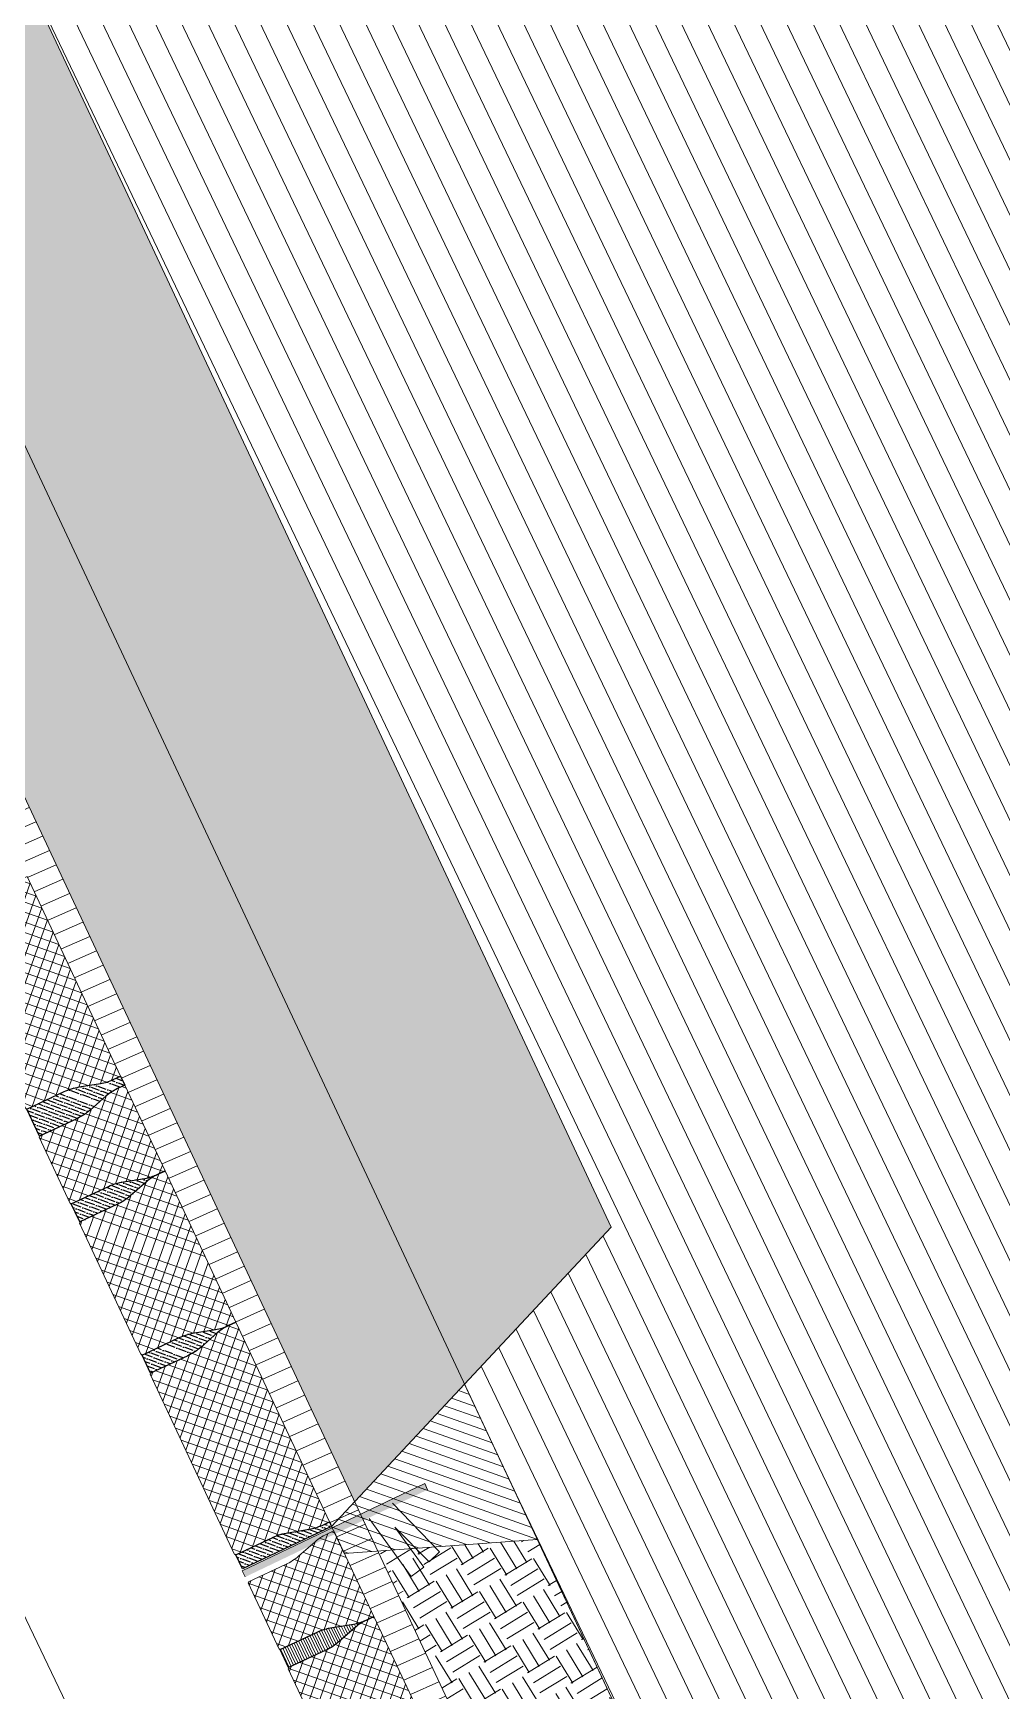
# Model space of a CAD drawing. Header units: metres. Extents: x 678805 to 1359287, y 2747329 to 5497370.
# Drawn here: x 679484.19 to 679485.162, y 2747421.499 to 2747423.162 of the extents above; entities that cross this region are included whole.
import ezdxf

# ---------------------------------------------------------------- set-up
doc = ezdxf.new("R2010")
doc.units = ezdxf.units.M
doc.layers.add('02-L-Waterfeatures 01', color=7, linetype='Continuous', true_color=0x4da6ff)
doc.layers.add('XREF_MON_WATERFEATURE$0$EIT_3 TR sorra', color=7, linetype='Continuous', true_color=0xd8ceb0)
doc.layers.add('XREF_MON_WATERFEATURE$0$-aux', color=50, linetype='Continuous', plot=False)
for name, color, linetype, lineweight, true_color in [('XREF_MON_WATERFEATURE$0$02-L-projecció', 7, 'Continuous', 5, 0x636363), ('XREF_MON_WATERFEATURE$0$02-L-projecció 2', 7, 'Continuous', 5, 0x636363), ('XREF_MON_WATERFEATURE$0$3- TR terra vegetal', 7, 'Continuous', 0, 0xbea68e), ('XREF_MON_WATERFEATURE$0$3-TR sorra granitica', 7, 'Continuous', 0, 0xf2dac9), ('XREF_MON_WATERFEATURE$0$3-TR tot_u', 7, 'Continuous', 5, 0x787878)]:
    doc.layers.add(name, color=color, linetype=linetype, lineweight=lineweight, true_color=true_color)
for name, color, linetype, lineweight in [('XREF_MON_WATERFEATURE$0$02-L-seccionat', 6, 'Continuous', 5), ('XREF_MON_WATERFEATURE$0$1-CM', 7, 'Continuous', 0), ('XREF_MON_WATERFEATURE$0$2-metall', 5, 'Continuous', 0), ('XREF_MON_WATERFEATURE$0$3-TR Formigó', 252, 'Continuous', 0), ('XREF_MON_WATERFEATURE$0$3-TR terra compactada', 45, 'Continuous', 0), ('XREF_MON_WATERFEATURE$0$3-TR Tot-u', 37, 'Continuous', 0)]:
    doc.layers.add(name, color=color, linetype=linetype, lineweight=lineweight)
pattern_1 = [(43.98579928964266, (41.79216133477166, -17.56438812613487), (0.001927275125572215, 0.006603891924043957), [0.008532812500000068, -0.001706562500000014, 0, -0.001706562500000014])]
pattern_2 = [(275.9258522165863, (0, 0), (0.0348582512672567, -0.02830242601949161), [0.03175, -0.03175]), (275.9258522165863, (0.01184262707829475, 0.001229217275977135), (0.0348582512672567, -0.02830242601949161), [0.03175, -0.03175]), (275.9258522165863, (0.02368525415658951, 0.002458434551954269), (0.0348582512672567, -0.02830242601949161), [0.03175, -0.03175]), (5.925852216586342, (0.02804253622889519, -0.001079368870705366), (0.02830242601949161, 0.0348582512672567), [0.03174999999999997, -0.03174999999999997]), (5.925852216586342, (0.02927175257354975, -0.01292199594900012), (0.02830242601949161, 0.0348582512672567), [0.03174999999999997, -0.03174999999999997]), (5.925852216586342, (0.03050096984952688, -0.02476462279446423), (0.02830242601949161, 0.0348582512672567), [0.03174999999999997, -0.03174999999999997])]

# ---------------------------------------------------------------- blocks, each defined once
blk = doc.blocks.new('XREF_MON_WATERFEATURE$0$PROFIL 150x1')
at = {"layer": 'XREF_MON_WATERFEATURE$0$2-metall'}
blk.add_hatch(color=256, dxfattribs=at).paths.add_polyline_path([(-0.001601699274026203, 0.1500914678908778), (-0.001556015573434877, 0.003040451556444168), (-0.001556020695716143, -8.881784197001252e-15), (-0.006556021049611616, 2.328288672970302e-10), (-0.006601699627928781, 0.1500914678908885)])
blk.add_line((-0.006556021049611616, 2.328288672970302e-10), (-0.006556021049611616, 2.328288672970302e-10), dxfattribs=at)
for points in [[(-0.006556021049611616, 2.328288672970302e-10), (-0.001556020695716143, -8.881784197001252e-15), (-0.006556021049611616, 2.328288672970302e-10), (-0.006601699627928781, 0.1500914678908885), (-0.001601699274026203, 0.1500914678908778)], [(-0.0008696490610731189, 0.04829518497524354), (0.05117247189015472, 0.03871362715096716), (0.04907168092292125, 0.02730320432408462), (0.01299445202427307, 0.03394544061108995), (0.04727510851195404, 0.02196575428195047), (0.04373973621957106, 0.01184905437355255), (-0.00368804514322818, 0.02780783601872727)]]:
    blk.add_lwpolyline(points, dxfattribs=at)
blk = doc.blocks.new('XREF_MON_WATERFEATURE$0$Font')
at = {"layer": 'XREF_MON_WATERFEATURE$0$3- TR terra vegetal'}
h = blk.add_hatch(dxfattribs=at)
h.set_pattern_fill('_USER', color=256, scale=0.0025, angle=-18.20445689477927, style=0, pattern_type=0)
h.set_pattern_definition([(0.07158571544180016, (-44.33481519203633, 33.15170948952436), (-3.123515266994169e-06, 0.002499998048729712), [])])
edge = h.paths.add_edge_path()
edge.add_line((3.377041521947831, 1.193914169911295), (3.377105390653014, 1.202109700534493))
edge.add_arc((3.328689308371395, 1.202487015165389), 0.04841755179810685, 359.5534936998191, 375.5525128259312)
edge.add_line((3.375334057025611, 1.215468799229711), (3.369549220893532, 1.236254251096398))
edge.add_arc((3.424601470120251, 1.251575944013894), 0.05714459232202188, 179.5534955909884, 195.552514717207, ccw=False)
edge.add_line((3.367458612658083, 1.252021265681833), (3.36777912452817, 1.293148786295205))
edge.add_line((3.367779124993831, 1.293148786295205), (3.387849394697696, 1.292992373462766))
edge.add_line((3.387849394232035, 1.292992373462766), (3.387528881430626, 1.251864853315055))
edge.add_arc((3.33038602117449, 1.252310174051672), 0.05714459640250587, 343.5544773285308, 359.5534964548417, ccw=False)
edge.add_line((3.385192794259638, 1.236132335150614), (3.379084713757038, 1.215439568506554))
edge.add_arc((3.425521462224424, 1.20173238357529), 0.04841754366233487, 163.554469714725, 179.5534888409379)
edge.add_line((3.377105388324708, 1.202109701931477), (3.377041520085186, 1.193914169911295))
at = {"layer": 'XREF_MON_WATERFEATURE$0$3-TR Formigó'}
h = blk.add_hatch(dxfattribs=at)
h.set_pattern_fill('ANSI37', color=256, scale=0.002999999999999998, angle=-18.27580023555105, style=0)
h.set_pattern_definition([(45.00024237466998, (-39.75594249647111, 32.35425920598209), (-0.00673522058219375, 0.00673516359928945), []), (135.0002423746699, (-39.75594249647111, 32.35425920598209), (-0.00673516359928945, -0.00673522058219375), [])])
edge = h.paths.add_edge_path()
edge.add_line((3.377041547559202, 1.193917736411095), (3.377105415333062, 1.20211326610297))
edge.add_arc((3.328689325135201, 1.202490588650107), 0.04841756086888397, 359.5534842875915, 375.5525034139803)
edge.add_line((3.375334084965289, 1.215472367592156), (3.369549246504903, 1.236257814336568))
edge.add_arc((3.424601493868977, 1.251579505391419), 0.05714459044333947, 179.5534941485196, 195.552513274802, ccw=False)
edge.add_line((3.367458638735116, 1.252024828456342), (3.367779122199863, 1.293148853816092))
edge.add_line((3.367779122199863, 1.293148853816092), (3.366981941275299, 1.29315506760031))
edge.add_line((3.366981941275299, 1.29315506760031), (3.366988519206643, 1.293999117333442))
edge.add_line((3.366988519206643, 1.293999117333442), (3.221167076379061, 1.295135523192585))
edge.add_line((3.221167076844722, 1.295135523192585), (3.221160500310361, 1.294291469734162))
edge.add_line((3.2211604998447, 1.294291469734162), (3.220363317988813, 1.294297688174993))
edge.add_line((3.220363318454474, 1.294297688174993), (3.220042834058404, 1.25317365815863))
edge.add_arc((3.162899984046817, 1.253618980525061), 0.0571445848182067, 343.5544756038513, 359.5534947301338, ccw=False)
edge.add_line((3.217706745490432, 1.237441143253818), (3.211598664987832, 1.216748376144096))
edge.add_arc((3.258035422302783, 1.203041191678494), 0.04841755169064211, 163.5544731269834, 179.5534922533723)
edge.add_line((3.209619341418147, 1.203418507240713), (3.20955547131598, 1.195222977548838))
edge.add_line((3.209555470850319, 1.195222977548838), (3.377041547559202, 1.193917736411095))
h = blk.add_hatch(dxfattribs=at)
h.set_pattern_fill('ANSI37', color=256, scale=0.002999999999999998, angle=-18.27580023555105, style=0)
h.set_pattern_definition([(45.00024237466998, (-39.7559425230138, 32.35425563855097), (-0.00673522058219375, 0.00673516359928945), []), (135.0002423746699, (-39.7559425230138, 32.35425563855097), (-0.00673516359928945, -0.00673522058219375), [])])
edge = h.paths.add_edge_path()
edge.add_line((3.472001693677157, 1.193170567275956), (3.472065563779324, 1.201366097899154))
edge.add_arc((3.423649471718818, 1.201743406709284), 0.04841756262818295, 359.5534999889225, 375.5525191153114)
edge.add_line((3.470294229220599, 1.214725199155509), (3.464509392157197, 1.235510644968599))
edge.add_arc((3.519561642315239, 1.250832334626466), 0.05714459188197037, 179.5534922650943, 195.5525113913767, ccw=False)
edge.add_line((3.462418786250055, 1.251277659554034), (3.462739270180464, 1.292401684913784))
edge.add_line((3.462739269714803, 1.292401684913784), (3.461942088790238, 1.29240789776668))
edge.add_line((3.461942088790238, 1.29240789776668), (3.461948667187244, 1.293251948431134))
edge.add_line((3.461948667187244, 1.293251948431134), (3.388653098605573, 1.293823149055243))
edge.add_line((3.388653098605573, 1.293823149055243), (3.388646520208567, 1.292979098856449))
edge.add_line((3.38864652113989, 1.292979098623618), (3.387849339516833, 1.292985315201804))
edge.add_line((3.387849338818341, 1.292985315434635), (3.387528855120763, 1.251861285883933))
edge.add_arc((3.330386003945023, 1.25230660662055), 0.05714458622738645, 343.554477509529, 359.5534966358115, ccw=False)
edge.add_line((3.385192767716944, 1.236128770746291), (3.379084686283022, 1.215436002239585))
edge.add_arc((3.425521444529295, 1.201728817308322), 0.04841755334555609, 163.554473417778, 179.5534925441669)
edge.add_line((3.377105361782014, 1.202106132637709), (3.377041494473815, 1.193910602480173))
edge.add_line((3.377041494008154, 1.193910602480173), (3.472001693677157, 1.193170567043126))
h = blk.add_hatch(dxfattribs=at)
h.set_pattern_fill('ANSI37', color=256, scale=0.002999999999999998, angle=-18.27580023555105, style=0)
h.set_pattern_definition([(45.00024237466998, (-39.85090275295079, 32.35499210702255), (-0.00673522058219375, 0.00673516359928945), []), (135.0002423746699, (-39.85090275295079, 32.35499210702255), (-0.00673516359928945, -0.00673522058219375), [])])
edge = h.paths.add_edge_path()
edge.add_line((3.703231440391392, 1.191372060449794), (3.703295309562236, 1.199567589210346))
edge.add_arc((3.654879219830036, 1.19994490314275), 0.04841756030990212, 359.5534943611607, 375.5525134875497)
edge.add_line((3.701523977331817, 1.212926690466702), (3.695739140268415, 1.233712137676775))
edge.add_arc((3.750791389029473, 1.249033830594271), 0.05714459232179517, 179.5534955909564, 195.5525147172388, ccw=False)
edge.add_line((3.693648532032967, 1.249479152262211), (3.693969016429037, 1.290603177156299))
edge.add_line((3.693969016894698, 1.290603176923469), (3.693171835970134, 1.290609389310703))
edge.add_line((3.693171835504472, 1.290609389077872), (3.693178412504494, 1.291453438811004))
edge.add_line((3.693178412504494, 1.291453438811004), (3.493613023776561, 1.29300867812708))
edge.add_line((3.493613023776561, 1.293008678592741), (3.493606445379555, 1.292164628393948))
edge.add_line((3.493606445845217, 1.292164628393948), (3.492809265153483, 1.292170844040811))
edge.add_line((3.492809264454991, 1.292170844040811), (3.492488780291751, 1.251046816352755))
edge.add_arc((3.43534591794014, 1.251492135226727), 0.0571445978117866, 343.5544792342224, 359.5534983605048, ccw=False)
edge.add_line((3.490152693353593, 1.235314297955483), (3.484044610988349, 1.214621531311423))
edge.add_arc((3.530481373425573, 1.200914349406958), 0.04841755616391558, 163.5544779161118, 179.5534970425007)
edge.add_line((3.482065287418664, 1.201291660778224), (3.482001419644803, 1.193096132017672))
edge.add_line((3.482001419644803, 1.193096132017672), (3.703231440857053, 1.191372060682625))
h = blk.add_hatch(dxfattribs=at)
h.set_pattern_fill('ANSI37', color=256, scale=0.002999999999999998, angle=-18.27580023555105, style=0)
h.set_pattern_definition([(45.00024237466998, (-39.26226652693003, 32.35040828795172), (-0.00673522058219375, 0.00673516359928945), []), (135.0002423746699, (-39.26226652693003, 32.35040828795172), (-0.00673516359928945, -0.00673522058219375), [])])
edge = h.paths.add_edge_path()
edge.add_line((3.870717516634613, 1.190066818147898), (3.870781384175643, 1.198262348305434))
edge.add_arc((3.82236529327929, 1.198639669921249), 0.04841756097884006, 359.5534852689245, 375.5525043953135)
edge.add_line((3.869010053109378, 1.21162144979462), (3.863225216045976, 1.232406896539032))
edge.add_arc((3.91827746341005, 1.247728588990867), 0.0571445906632519, 179.5534958114507, 195.5525149377331, ccw=False)
edge.add_line((3.86113460874185, 1.248173910658807), (3.861455092206597, 1.289297936018556))
edge.add_line((3.861455092206597, 1.289297936018556), (3.860657910816371, 1.289304149337113))
edge.add_line((3.86065791035071, 1.289304149337113), (3.860664488282055, 1.290148199070245))
edge.add_line((3.860664488282055, 1.290148199070245), (3.714843044988811, 1.291284605395049))
edge.add_line((3.714843045920134, 1.291284604929388), (3.714836469851434, 1.290440551470965))
edge.add_line((3.714836468920112, 1.290440551936626), (3.714039287064224, 1.290446769446135))
edge.add_line((3.714039287064224, 1.290446769446135), (3.713718802668154, 1.249322740826756))
edge.add_arc((3.656575950328261, 1.249768061097711), 0.05714458788230088, 343.55447775591387, 359.55349688219627, ccw=False)
edge.add_line((3.711382715962827, 1.233590225223452), (3.705274634994566, 1.212897457182407))
edge.add_arc((3.751711388118565, 1.199190272949636), 0.0484175483808133, 163.554472545394, 179.5534916717829)
edge.add_line((3.703295309562236, 1.199567588977516), (3.70323143992573, 1.191372059751302))
edge.add_line((3.70323143992573, 1.191372059518471), (3.870717516168952, 1.190066817915067))
h = blk.add_hatch(dxfattribs=at)
h.set_pattern_fill('ANSI37', color=256, scale=0.002999999999999998, angle=-18.27580023555105, style=0)
h.set_pattern_definition([(45.00024237466998, (-39.26226655393839, 32.35040472121909), (-0.00673522058219375, 0.00673516359928945), []), (135.0002423746699, (-39.26226655393839, 32.35040472121909), (-0.00673516359928945, -0.00673522058219375), [])])
edge = h.paths.add_edge_path()
edge.add_line((3.96567766321823, 1.189319648779929), (3.965741533786058, 1.197515178937465))
edge.add_arc((3.917325438931584, 1.197892489843071), 0.04841756572535647, 359.5534975057815, 375.5525166321705)
edge.add_line((3.963970199692994, 1.210874281357974), (3.95818536169827, 1.231659727636725))
edge.add_arc((4.013237609993666, 1.246981417061761), 0.05714459022342708, 179.5534924855885, 195.5525116118709, ccw=False)
edge.add_line((3.956094754859805, 1.247426741290838), (3.956415238324553, 1.288550765253603))
edge.add_line((3.956415238324553, 1.288550765719265), (3.955618058331311, 1.288556979969144))
edge.add_line((3.955618058796972, 1.288556979969144), (3.955624636728317, 1.289401030167937))
edge.add_line((3.955624636262655, 1.289401030167937), (3.882329067680985, 1.289972231257707))
edge.add_line((3.882329067215323, 1.289972231257707), (3.882322489283979, 1.289128180593252))
edge.add_line((3.882322490215302, 1.289128180593252), (3.881525307893753, 1.289134397637099))
edge.add_line((3.881525307428092, 1.289134397637099), (3.881204823497683, 1.248010367620736))
edge.add_arc((3.824061976280063, 1.248455685563385), 0.05714458242608882, 343.55448033534543, 359.55349946162784, ccw=False)
edge.add_line((3.878868737258017, 1.232277853414416), (3.872760654892772, 1.211585084442049))
edge.add_arc((3.919197415933013, 1.1978779011406), 0.0484175547547358, 163.554475666945, 179.5534947933339)
edge.add_line((3.870781330857426, 1.198255214374512), (3.870717463083565, 1.19005968561396))
edge.add_line((3.870717463083565, 1.19005968561396), (3.96567766321823, 1.189319648779929))
h = blk.add_hatch(dxfattribs=at)
h.set_pattern_fill('ANSI37', color=256, scale=0.002999999999999998, angle=-18.27580023555105, style=0)
h.set_pattern_definition([(45.00024237466998, (-39.35722678434104, 32.3511411882937), (-0.00673522058219375, 0.00673516359928945), []), (135.0002423746699, (-39.35722678434104, 32.3511411882937), (-0.00673516359928945, -0.00673522058219375), [])])
edge = h.paths.add_edge_path()
edge.add_line((4.196907409932464, 1.187521141488105), (4.19697127956897, 1.195716670714319))
edge.add_arc((4.148555189371109, 1.196093983249739), 0.04841756052981459, 359.5534963238273, 375.5525154502163)
edge.add_line((4.195199946407229, 1.209075772203505), (4.189415108878165, 1.229861219413579))
edge.add_arc((4.244467360433191, 1.245182910934091), 0.05714459376042601, 179.5534937075311, 195.5525128338134, ccw=False)
edge.add_line((4.187324502039701, 1.245628234464675), (4.187644986435771, 1.286752259358764))
edge.add_line((4.187644985504448, 1.286752259358764), (4.186847804114223, 1.286758472211659))
edge.add_line((4.186847804114223, 1.286758472211659), (4.186854381579906, 1.287602521013469))
edge.add_line((4.186854382045567, 1.287602521013469), (3.987288993783295, 1.289157760329545))
edge.add_line((3.987288993317634, 1.289157760096714), (3.987282414454967, 1.288313710363582))
edge.add_line((3.987282414454967, 1.288313710130751), (3.986485233996063, 1.288319925311953))
edge.add_line((3.986485233996063, 1.288319925311953), (3.986164749134332, 1.247195898555219))
edge.add_arc((3.929021887015551, 1.247641214635223), 0.05714459732031751, 343.55448255280754, 359.55350167908995, ccw=False)
edge.add_line((3.983828662429005, 1.231463380856439), (3.977720579598099, 1.210770613746718))
edge.add_arc((4.024157344829291, 1.197063431143761), 0.04841755781883, 163.5544782069063, 179.5534973332951)
edge.add_line((3.975741256494075, 1.197440742515028), (3.975677388254553, 1.189245214220136))
edge.add_line((3.975677389185876, 1.189245213987306), (4.196907410863787, 1.187521141720936))
h = blk.add_hatch(dxfattribs=at)
h.set_pattern_fill('ANSI31', color=256, scale=0.003, angle=-18.27604261022104, style=0)
h.set_pattern_definition([(44.99999999999999, (-63.46667277673259, 34.18942933809012), (-0.006735192090801864, 0.006735192090801864), [])])
h.paths.add_polyline_path([(3.477014790754765, 1.193062800681219), (3.447003515902907, 1.193330072797835), (3.376018244307488, 1.012550984043628), (3.548124666791409, 1.011210944736376)])
at = {"layer": 'XREF_MON_WATERFEATURE$0$3-TR sorra granitica'}
h = blk.add_hatch(dxfattribs=at)
h.set_pattern_fill('LINE', color=256, scale=0.004999999999999999, angle=69.79554310522073, style=0)
h.set_pattern_definition([(88.07158571544174, (23.4716651965864, 250.1307054138742), (-0.01586600920376316, 0.0005342068383152928), [])])
h.paths.add_polyline_path([(2.601827840320766, 1.168583462946117), (6.228119605686516, 1.140348761575297), (6.228353182319552, 1.170347852166742), (2.601788648404181, 1.199952063150704)])
at = {"layer": 'XREF_MON_WATERFEATURE$0$3-TR terra compactada'}
h = blk.add_hatch(dxfattribs=at)
h.set_pattern_fill('LINE', color=256, scale=0.0075, style=0)
h.set_pattern_definition([(1.590277340731758e-14, (-1.593222049996257, -1.450000001117587), (0, 0.0238125), [])])
edge = h.paths.add_edge_path()
edge.add_line((-1.508667595218867, 0.9890606738626957), (-1.508667595192252, -0.6048951202948476))
edge.add_line((-1.508667595218867, -0.6048951202537864), (6.136539501577078, -0.6048951200357733))
edge.add_line((6.136539502069354, -0.6048951200209558), (6.135368614665779, 0.7910603175694269))
edge.add_line((6.135368613991886, 0.7910603177733719), (3.626572259866925, 0.8105940809709242))
edge.add_line((3.626572260633111, 0.8105940809473395), (3.548124667638425, 1.011210944756913))
edge.add_line((3.548124666791409, 1.011210944736376), (2.60166369870992, 1.018580193498171))
edge.add_line((2.601663698907942, 1.01858019316569), (2.601663700051208, 0.1099791904142415))
edge.add_line((2.601663700770587, 0.1099791903980076), (2.601663700770587, -0.3400208096019923))
edge.add_line((2.601663699839264, -0.3400208093225956), (0.9815726160337759, -0.3400210808148136))
edge.add_line((0.9815726173110306, -0.3400210812687874), (0.9815726173110306, 0.00997891873121265))
edge.add_line((0.9815726173110306, 0.009978918824344873), (1.145767424071051, 0.00997891916307908))
edge.add_line((1.145767423324287, 0.00997891929000616), (0.8764049971942496, 0.9722189113882429))
edge.add_line((0.8764049969613552, 0.9722189116291702), (-1.508667595224254, 0.9890606740160933))
at = {"layer": 'XREF_MON_WATERFEATURE$0$3-TR Tot-u'}
h = blk.add_hatch(dxfattribs=at)
h.set_pattern_fill('EARTH', color=256, scale=0.005, angle=-84.07414778341365)
h.set_pattern_definition(pattern_2)
h.paths.add_polyline_path([(3.434739958960563, 1.162098317407072), (2.601827842183411, 1.168583462014794), (2.601663698907942, 1.01858019316569), (3.376018244307488, 1.012550984043628)])
h = blk.add_hatch(dxfattribs=at)
h.set_pattern_fill('EARTH', color=256, scale=0.005, angle=-84.07414778341365)
h.set_pattern_definition(pattern_2)
h.paths.add_polyline_path([(3.548124666791409, 1.011210944736376), (3.626572260633111, 0.8105940809473395), (6.135368613991886, 0.7910603177733719), (6.135200853925198, 0.9910676861181855)])
at = {"layer": 'XREF_MON_WATERFEATURE$0$3-TR tot_u'}
h = blk.add_hatch(dxfattribs=at)
h.set_pattern_fill('AR-CONC', color=256, scale=0.0002499999999999999, angle=90.27678088148771)
h.set_pattern_definition([(158.5528234917086, (-30.62535696197301, 32.28330815955997), (-0.01071414020342541, 0.04444703537654501), [0.004762499999999991, -0.05238749999999992]), (103.5528234917086, (-30.62535696197301, 32.28330815955997), (-0.0424785118228859, -0.02355052202106896), [0.003809999999999995, -0.04191014604249993]), (209.0042681917086, (-30.62624980416149, 32.28701206762344), (-0.05319265014227479, 0.02089651386104), [0.004047502199999997, -0.04452256114999997]), (154.7370234917087, (-30.63739695167169, 32.27926728874445), (-0.0115985479611795, 0.0675920588494293), [0.007143749999999995, -0.07858124999999994]), (205.1883811017086, (-30.63836350291967, 32.28489995282143), (-0.07752613342466964, 0.03658516449474113), [0.006071255784999991, -0.06678390203999987]), (99.73697466170866, (-30.63739695167169, 32.27926728874445), (-0.07752613342285257, 0.03658516449890413), [0.005714991767499994, -0.06286493297999991]), (129.5528234917087, (-30.63640739023685, 32.28629750106484), (0.01217751511727385, 0.04406843003305411), [0.004762499999999994, -0.05238749999999993]), (74.55282349170876, (-30.63640739023685, 32.28629750106484), (-0.04856998646426808, -3.622266292562654e-06), [0.003809999999999997, -0.04190999999999996]), (180.0042684917086, (-30.63539259741083, 32.28996987035498), (-0.03639247154542002, 0.04406480761101686), [0.004047502199999996, -0.04452248439999996]), (146.0528234917087, (-30.62535696197301, 32.28330815955997), (-0.02028587552937648, -0.005993882991153911), [0, -0.04140199999999996, 0, -0.04254499999999996, 0, -0.04206874999999996]), (116.0528234917087, (-30.62535696197301, 32.28330815955997), (-0.02905871588295597, 0.007867938773188424), [0, -0.02425699999999999, 0, -0.04044949999999999, 0, -0.01603375]), (76.05282349170872, (-30.62085139099509, 32.2698835702613), (-0.009427757665199567, 0.03259170348027654), [0, -0.01587499999999997, 0, -0.04952999999999994, 0, -0.06572249999999988]), (66.05282349170874, (-30.61883095558733, 32.26386357517913), (-0.01780916575078069, 0.03308521069577341), [0, -0.02063749999999997, 0, -0.03289299999999995, 0, -0.04667249999999994])])
h.paths.add_polyline_path([(3.548124666791409, 1.011210944736376), (6.13707786379382, 0.9910530718043447), (6.228106058202684, 1.138608646113425), (3.48928897222504, 1.161673592403531)])
at = {"layer": 'XREF_MON_WATERFEATURE$0$EIT_3 TR sorra'}
h = blk.add_hatch(dxfattribs=at)
h.set_pattern_fill('ANSI36', color=256, scale=0.001075000000000009, angle=-1.014200710357327, style=0, double=1)
h.set_pattern_definition([(43.98579928964266, (41.57093131355941, -17.56266389437951), (0.001927275125572215, 0.006603891924043957), [0.008532812500000068, -0.001706562500000014, 0, -0.001706562500000014])])
edge = h.paths.add_edge_path()
edge.add_line((3.482001421973109, 1.193096293136477), (3.477001694729552, 1.193096293602139))
edge.add_line((3.47700169403106, 1.193096293602139), (3.47700169403106, 1.292174498084933))
edge.add_line((3.47700169403106, 1.292174498084933), (3.492809293791652, 1.292174498550594))
edge.add_line((3.492809293791652, 1.292174498550594), (3.492488780990243, 1.251046976074576))
edge.add_arc((3.435345927253366, 1.251492301467806), 0.05714458861940409, 343.5544727780214, 359.55349190433225, ccw=False)
edge.add_line((3.490152692422271, 1.235314460471272), (3.484044612152502, 1.214621694292873))
edge.add_arc((3.530481367837638, 1.200914506334811), 0.04841755052772693, 163.5544689195315, 179.5534880457443)
edge.add_line((3.482065287418664, 1.20129182562232), (3.482001420808956, 1.193096292205155))
h = blk.add_hatch(dxfattribs=at)
h.set_pattern_fill('ANSI36', color=256, scale=0.001075000000000009, angle=-1.014200710357327, style=0, double=1)
h.set_pattern_definition(pattern_1)
edge = h.paths.add_edge_path()
edge.add_line((3.703231440857053, 1.191372061381117), (3.70329530746676, 1.19956759060733))
edge.add_arc((3.654879217967391, 1.199944905471057), 0.04841756020077858, 359.5534933799661, 375.5525125060782)
edge.add_line((3.701523975003511, 1.212926691398025), (3.695739138871431, 1.233712140936404))
edge.add_arc((3.750791385304183, 1.249033832456917), 0.05714458878502333, 179.5534943690459, 195.5525134952643, ccw=False)
edge.add_line((3.693648531567305, 1.249479155056179), (3.693969043903053, 1.290606676135212))
edge.add_line((3.693969043903053, 1.290606676135212), (3.714039313606918, 1.290450266096741))
edge.add_line((3.714039313606918, 1.290450266096741), (3.713718800805509, 1.249322743620723))
edge.add_arc((3.656575949396938, 1.249768067616969), 0.05714458671875492, 343.5544741909291, 359.55349331724005, ccw=False)
edge.add_line((3.711382712237537, 1.233590228483081), (3.705274631734937, 1.212897462304682))
edge.add_arc((3.751711389515549, 1.19919027434662), 0.04841755218264131, 163.5544692103263, 179.5534883365391)
edge.add_line((3.703295306302607, 1.199567593168467), (3.70323143992573, 1.191372060216963))
h = blk.add_hatch(dxfattribs=at)
h.set_pattern_fill('ANSI36', color=256, scale=0.001075000000000009, angle=-1.014200710357327, style=0, double=1)
h.set_pattern_definition(pattern_1)
edge = h.paths.add_edge_path()
edge.add_line((3.87071749009192, 1.19006325211376), (3.870781358564273, 1.198258782271296))
edge.add_arc((3.822365276515484, 1.198636098764837), 0.04841755323673776, 359.5534914769149, 375.552510603027)
edge.add_line((3.869010026101023, 1.211617881432176), (3.863225189503282, 1.232403332833201))
edge.add_arc((3.918277440592647, 1.247725027613342), 0.05714459420047763, 179.5534970334251, 195.5525161596436, ccw=False)
edge.add_line((3.861134582664818, 1.248170347884297), (3.861455095000565, 1.28929786849767))
edge.add_line((3.861455093603581, 1.28929786849767), (3.881525363773108, 1.289141455665231))
edge.add_line((3.881525364238769, 1.289141455665231), (3.881204850971699, 1.248013935983181))
edge.add_arc((3.824061989318579, 1.248459256486967), 0.05714459640250587, 343.5544773285308, 359.5534964548417, ccw=False)
edge.add_line((3.87886876380071, 1.232281418051571), (3.872760682366788, 1.21158865140751))
edge.add_arc((3.919197433162481, 1.197881469270214), 0.04841754482577969, 163.5544739222653, 179.5534930484781)
edge.add_line((3.870781358331442, 1.198258784133941), (3.87071749009192, 1.19006325211376))
h = blk.add_hatch(dxfattribs=at)
h.set_pattern_fill('ANSI36', color=256, scale=0.001075000000000009, angle=-1.014200710357327, style=0, double=1)
h.set_pattern_definition(pattern_1)
edge = h.paths.add_edge_path()
edge.add_line((3.975677360314876, 1.189241720363498), (3.965677666012198, 1.18931964924559))
edge.add_line((3.965677666477859, 1.18931964924559), (3.965741533786058, 1.197515179403126))
edge.add_arc((3.917325452901423, 1.19789249682799), 0.04841755135828214, 359.5534897744854, 375.5525089005974)
edge.add_line((3.96397020155564, 1.210874278564006), (3.958185363560915, 1.23165972949937))
edge.add_arc((4.013237610459328, 1.246981418225914), 0.05714458856511132, 179.5534927061145, 195.5525118323328, ccw=False)
edge.add_line((3.95609475672245, 1.247426743153483), (3.956415268126875, 1.288554264698178))
edge.add_line((3.956415268592536, 1.288554264232516), (3.986485234461725, 1.288319926243275))
edge.add_line((3.986485233996063, 1.288319926243275), (3.986164720728993, 1.247192403301597))
edge.add_arc((3.929021866526455, 1.247637721709907), 0.05714458929137934, 343.5544796615772, 359.5534987878881, ccw=False)
edge.add_line((3.983828634023666, 1.231459887232631), (3.977720553521067, 1.210767119191587))
edge.add_arc((4.024157305248082, 1.197059933561832), 0.04841754697216365, 163.5544702963147, 179.5534894225274)
edge.add_line((3.975741228554398, 1.197437251452357), (3.975677360314876, 1.189241720363498))
edge.add_line((3.975677360314876, 1.189241720363498), (3.965677666012198, 1.18931964924559))
at = {"layer": 'XREF_MON_WATERFEATURE$0$-aux'}
for points in [[(3.377041521016508, 1.193914169911295), (3.377041521947831, 1.193914169911295), (3.377105389721692, 1.202109700301662, 0.06992251114754273), (3.375334057025611, 1.215468799229711), (3.369549221359193, 1.236254251096398, -0.06992251114800961), (3.367458612658083, 1.252021265681833), (3.367779124993831, 1.293148786295205), (3.387849394232035, 1.292992373462766), (3.387528882361948, 1.251864853315055, -0.0699225111484148), (3.385192794259638, 1.236132335150614), (3.379084713757038, 1.215439568739384, 0.06992251114798485), (3.377105388324708, 1.202109701931477), (3.377041521016508, 1.193914169911295), (3.377041521947831, 1.193914169911295)], [(3.482001420110464, 1.193096291739494), (3.482001421973109, 1.193096293136477), (3.47700169403106, 1.193096293602139), (3.47700169403106, 1.292174498084933), (3.492809293791652, 1.292174498550594), (3.492488780990243, 1.251046976074576, -0.0699225111484148), (3.490152692422271, 1.235314460471272), (3.484044611919671, 1.214621694292873, 0.06992251114798485), (3.482065287418664, 1.20129182562232), (3.482001420110464, 1.193096291739494), (3.482001421973109, 1.193096293136477)], [(3.703231440391392, 1.191372060216963), (3.703231440857053, 1.191372061381117), (3.703295308165252, 1.199567590840161, 0.06992251114754273), (3.701523975003511, 1.212926691398025), (3.695739139337093, 1.233712141402066, -0.06992251114800961), (3.693648531567305, 1.249479155056179), (3.693969043903053, 1.290606676135212), (3.714039313606918, 1.290450266096741), (3.713718800805509, 1.249322743620723, -0.0699225111484148), (3.711382712237537, 1.233590228483081), (3.705274633131921, 1.212897462304682, 0.06992251114798485), (3.703295306302607, 1.199567593168467), (3.703231440391392, 1.191372060216963), (3.703231440857053, 1.191372061381117)], [(3.870717489626259, 1.19006325211376), (3.87071749009192, 1.19006325211376), (3.870781358331442, 1.198258782271296, 0.06992251114754273), (3.869010026101023, 1.211617881432176), (3.863225189968944, 1.232403332833201, -0.06992251114800961), (3.861134582664818, 1.248170347884297), (3.861455093603581, 1.28929786849767), (3.881525364238769, 1.289141455665231), (3.88120485143736, 1.248013935983181, -0.0699225111484148), (3.87886876380071, 1.232281418051571), (3.872760681435466, 1.21158865140751, 0.06992251114798485), (3.870781358331442, 1.198258784133941), (3.870717489626259, 1.19006325211376), (3.87071749009192, 1.19006325211376)], [(3.975677360314876, 1.189241720363498), (3.965677666477859, 1.18931964924559), (3.965741532854736, 1.197515179403126, 0.06992251114754273), (3.96397020155564, 1.210874278564006), (3.958185363560915, 1.231659729266539, -0.06992251114800961), (3.95609475672245, 1.247426743153483), (3.956415268592536, 1.288554264232516), (3.986485233996063, 1.288319926243275), (3.986164721194655, 1.247192402835935, -0.0699225111484148), (3.983828634023666, 1.231459887232631), (3.977720553521067, 1.210767119191587, 0.06992251114798485), (3.975741228554398, 1.197437251452357), (3.975677360314876, 1.189241720363498), (3.965677666477859, 1.18931964924559)]]:
    blk.add_lwpolyline(points, format="xyb", dxfattribs=at)
at = {"layer": 'XREF_MON_WATERFEATURE$0$02-L-projecció'}
for points in [[(3.47700169403106, 1.193096293602139), (3.548124666791409, 1.011210944736376), (3.376018244307488, 1.012550984043628), (3.447003515902907, 1.193330072797835)], [(-1.508667595218867, 0.9890606738626957), (-1.508667595218867, -0.6048951202537864), (6.136539502069354, -0.6048951200209558), (6.135368613991886, 0.7910603177733719), (3.626572260633111, 0.8105940809473395), (3.548124666791409, 1.011210944736376), (2.601663698907942, 1.01858019316569), (2.601663700770587, 0.1099791903980076), (2.601663699839264, -0.3400208093225956), (0.9815726173110306, -0.3400210812687874), (0.9815726173110306, 0.009978918824344873), (1.145767423324287, 0.00997891929000616), (0.8764049969613552, 0.9722189116291702)]]:
    blk.add_lwpolyline(points, close=True, dxfattribs=at)
for points in [[(6.228119607083499, 1.140348757151514), (2.601827842183411, 1.168583462014794)], [(6.135200853925198, 0.9910676861181855), (2.601663698907942, 1.01858019316569)], [(6.135368613991886, 0.7910603177733719), (3.626572260633111, 0.8105940809473395), (3.548124666791409, 1.011210944736376)]]:
    blk.add_lwpolyline(points, dxfattribs=at)
at = {"layer": 'XREF_MON_WATERFEATURE$0$02-L-projecció 2'}
blk.add_lwpolyline([(2.601567843463272, 1.50989402923733), (4.901455661281943, 1.509894026909024)], dxfattribs=at)
at = {"layer": 'XREF_MON_WATERFEATURE$0$02-L-seccionat'}
for points in [[(3.377041547559202, 1.193917736411095), (3.377105415333062, 1.20211326610297, 0.06992251114875708), (3.375334084965289, 1.215472367592156), (3.36954924557358, 1.236257814336568, -0.0699225111482901), (3.367458638735116, 1.252024828456342), (3.367779122199863, 1.293148853816092), (3.366981941275299, 1.29315506760031), (3.366988519206643, 1.293999117333442), (3.221167076844722, 1.295135523192585), (3.2211604998447, 1.294291469734162), (3.220363318454474, 1.294297688174993), (3.220042834058404, 1.25317365815863, -0.0699225111482901), (3.217706745490432, 1.237441143253818), (3.211598665453494, 1.216748376376927, 0.06992251114875708), (3.209619341418147, 1.203418507240713), (3.209555470850319, 1.195222977548838)], [(3.472001693677157, 1.193170567275956), (3.472065564244986, 1.201366097666323, 0.06992251114875708), (3.470294229220599, 1.214725199155509), (3.46450939308852, 1.235510644968599, -0.0699225111482901), (3.462418786250055, 1.251277659554034), (3.462739269714803, 1.292401684913784), (3.461942088790238, 1.29240789776668), (3.461948667187244, 1.293251948431134), (3.388653098605573, 1.293823149055243), (3.38864652113989, 1.292979098623618), (3.387849338818341, 1.292985315434635), (3.387528854422271, 1.251861285883933, -0.0699225111482901), (3.385192767716944, 1.236128770746291), (3.379084686748683, 1.215436002239585, 0.06992251114875708), (3.377105361782014, 1.202106132637709), (3.377041494008154, 1.193910602480173)], [(3.703231440391392, 1.191372060449794), (3.703295310027897, 1.199567589443177, 0.06992251114875708), (3.701523977331817, 1.212926690466702), (3.695739139337093, 1.233712137676775, -0.0699225111482901), (3.693648532032967, 1.249479152262211), (3.693969016894698, 1.290603176923469), (3.693171835504472, 1.290609389077872), (3.693178412504494, 1.291453438811004), (3.493613023776561, 1.293008678592741), (3.493606445845217, 1.292164628393948), (3.492809264454991, 1.292170844040811), (3.492488780524582, 1.251046816352755, -0.0699225111482901), (3.490152693353593, 1.235314297955483), (3.484044611919671, 1.214621531311423, 0.06992251114875708), (3.482065287418664, 1.201291660778224), (3.482001419644803, 1.193096132017672)], [(3.870717516634613, 1.190066818147898), (3.870781384874135, 1.198262348305434, 0.06992251114875708), (3.869010053109378, 1.21162144979462), (3.863225215580314, 1.232406896539032, -0.0699225111482901), (3.86113460874185, 1.248173910658807), (3.861455092206597, 1.289297936018556), (3.86065791035071, 1.289304149337113), (3.860664488282055, 1.290148199070245), (3.714843045920134, 1.291284604929388), (3.714836468920112, 1.290440551936626), (3.714039287064224, 1.290446769446135), (3.713718802668154, 1.249322740826756, -0.0699225111482901), (3.711382715962827, 1.233590225223452), (3.705274634528905, 1.212897457182407, 0.06992251114875708), (3.703295309562236, 1.199567588977516), (3.70323143992573, 1.191372059518471)], [(3.96567766321823, 1.189319648779929), (3.965741533320397, 1.197515178704634, 0.06992251114875708), (3.963970199692994, 1.210874281357974), (3.95818536169827, 1.231659727636725, -0.0699225111482901), (3.956094754859805, 1.247426741290838), (3.956415238324553, 1.288550765719265), (3.955618058796972, 1.288556979969144), (3.955624636262655, 1.289401030167937), (3.882329067215323, 1.289972231257707), (3.882322490215302, 1.289128180593252), (3.881525307428092, 1.289134397637099), (3.881204823497683, 1.248010367620736, -0.0699225111482901), (3.878868737258017, 1.232277853414416), (3.872760654892772, 1.211585084442049, 0.06992251114875708), (3.870781330857426, 1.198255214374512), (3.870717463083565, 1.19005968561396)], [(4.196907409932464, 1.187521141488105), (4.19697127956897, 1.19571667117998, 0.06992251114875708), (4.195199946407229, 1.209075772203505), (4.189415108878165, 1.229861219413579, -0.0699225111482901), (4.187324502039701, 1.245628234464675), (4.187644985504448, 1.286752259358764), (4.186847804114223, 1.286758472211659), (4.186854382045567, 1.287602521013469), (3.987288993317634, 1.289157760096714), (3.987282414454967, 1.288313710130751), (3.986485233996063, 1.288319925311953), (3.986164749134332, 1.24719589902088, -0.0699225111482901), (3.983828662429005, 1.231463380856439), (3.97772058006376, 1.210770613513887, 0.06992251114875708), (3.975741256494075, 1.197440742515028), (3.975677389185876, 1.189245213987306)]]:
    blk.add_lwpolyline(points, format="xyb", close=True, dxfattribs=at)
at = {"layer": 'XREF_MON_WATERFEATURE$0$1-CM', "xscale": -1.351503000644483, "yscale": 1.351503000644483, "zscale": 1.351503000644483, "rotation": 0.01743757709513802}
blk.add_blockref('XREF_MON_WATERFEATURE$0$PROFIL 150x1', (3.466519971378148, 1.090401201974601), dxfattribs=at)
blk = doc.blocks.new('XREF_MON_WATERFEATURE')
at = {"rotation": 115.5575828960451}
blk.add_blockref('XREF_MON_WATERFEATURE$0$Font', (679487.0654881514, 2747419.041906541), dxfattribs=at)

msp = doc.modelspace()

# ---------------------------------------------------------------- block references
at = {"layer": '02-L-Waterfeatures 01', "color": 18, "true_color": 0x000000}
msp.add_blockref('XREF_MON_WATERFEATURE', (0, 0), dxfattribs=at)

doc.saveas('drawing.dxf')
